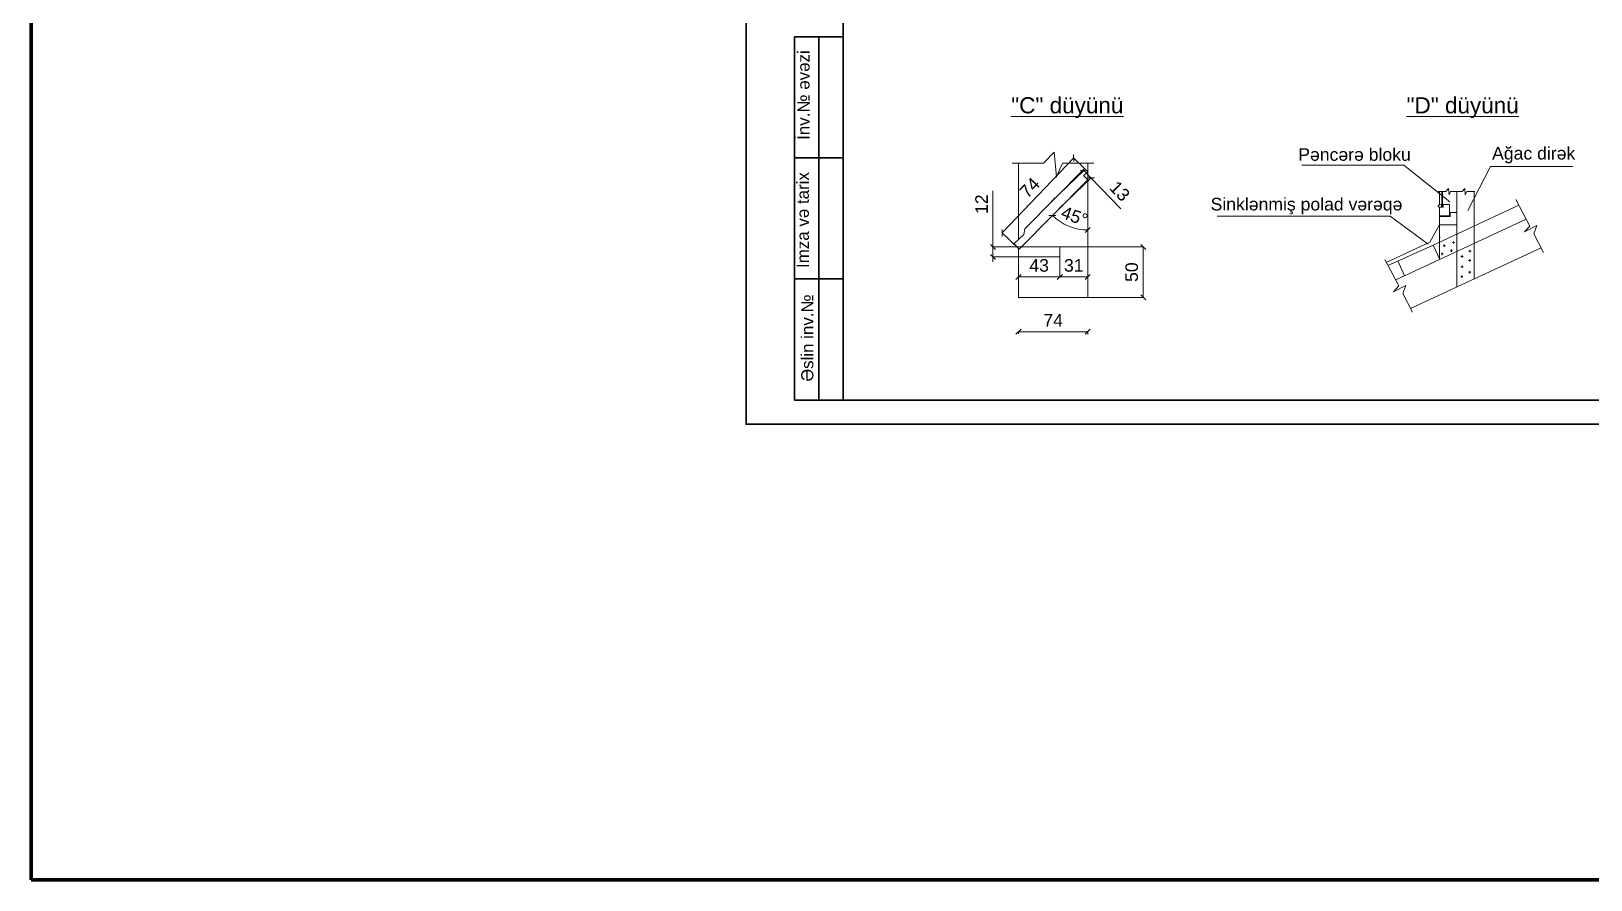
# Model space of a CAD drawing. Header units: millimetres. Extents: x 120281 to 1416367021, y -641565767 to 918373.
# Drawn here: x 981890 to 1012833, y 606782 to 623615 of the extents above; entities that cross this region are included whole.
import ezdxf

# ---------------------------------------------------------------- set-up
doc = ezdxf.new("R2010")
doc.units = ezdxf.units.MM
for name, color, linetype, lineweight in [('oxlar', 150, 'Continuous', 20), ('перегородка', 130, 'Continuous', 20), ('размер', 90, 'Continuous', 40), ('размер 1', 6, 'Continuous', 15)]:
    doc.layers.add(name, color=color, linetype=linetype, lineweight=lineweight)
doc.styles.add('ARIAL', font='arial.ttf')
doc.styles.get("Standard").update_dxf_attribs({"font": 'arial.ttf'})
doc.dimstyles.new('OLCU OXU XARICI', dxfattribs={"dimtxt": 250, "dimasz": 100, "dimexe": 1.25, "dimexo": 0.625, "dimgap": 100, "dimtad": 1, "dimtxsty": 'Standard', "dimblk": 'OBLIQUE', "dimcen": 2.5, "dimadec": 0, "dimazin": 0, "dimtfac": 1, "dimtmove": 0, "dimatfit": 3, "dimldrblk": 'OBLIQUE', "dimfxl": 1, "dimlwd": 9, "dimlwe": 9, "dimarcsym": 0})

# ---------------------------------------------------------------- blocks, each defined once
blk = doc.blocks.new('_Oblique')
at = {"color": 0, "linetype": 'ByBlock', "lineweight": -2}
blk.add_line((-0.5, -0.5), (0.5, 0.5), dxfattribs=at)
blk = doc.blocks.new('*D439')
at = {"layer": 'Defpoints', "color": 0, "lineweight": 53, "transparency": 16777216}
for p in [(1002572, 621100), (1002787, 620895), (1001489, 619294)]:
    blk.add_point(p, dxfattribs=at)
at = {"layer": 'oxlar', "color": 0, "lineweight": 9, "transparency": 16777216}
for p, q in [((1001153, 619614), (1002572, 621100)), ((1002787, 620895), (1002571, 621101)), ((1001488, 619294), (1001152, 619615))]:
    blk.add_line(p, q, dxfattribs=at)
at = {"layer": 'oxlar', "color": 0, "lineweight": 9, "transparency": 16777216, "xscale": 100, "yscale": 100, "zscale": 100}
for p, rotation in [((1002572, 621100), 46.32763180766127), ((1001153, 619614), 226.3276318076612)]:
    blk.add_blockref('_Oblique', p, dxfattribs=dict(at, rotation=rotation))
at = {"layer": 'oxlar', "color": 0, "transparency": 16777216, "insert": (1001700, 620512), "char_height": 250, "attachment_point": 5, "rotation": 46.3276}
blk.add_mtext('74', dxfattribs=at)
blk = doc.blocks.new('*D446')
at = {"layer": 'Defpoints', "color": 0, "lineweight": 53, "transparency": 16777216}
for p in [(1002822, 619336), (1003953, 619336), (1002765, 618336)]:
    blk.add_point(p, dxfattribs=at)
at = {"layer": 'oxlar', "color": 0, "lineweight": 9, "transparency": 16777216}
for p, q in [((1002822, 619336), (1003954, 619336)), ((1003953, 618336), (1003953, 619336)), ((1002766, 618336), (1003954, 618336))]:
    blk.add_line(p, q, dxfattribs=at)
at = {"layer": 'oxlar', "color": 0, "lineweight": 9, "transparency": 16777216, "xscale": 100, "yscale": 100, "zscale": 100}
for p, rotation in [((1003953, 619336), 90), ((1003953, 618336), 270)]:
    blk.add_blockref('_Oblique', p, dxfattribs=dict(at, rotation=rotation))
at = {"layer": 'oxlar', "color": 0, "transparency": 16777216, "insert": (1003725, 618836), "char_height": 250, "attachment_point": 5, "rotation": 90}
blk.add_mtext('50', dxfattribs=at)
blk = doc.blocks.new('*D447')
at = {"layer": 'Defpoints', "color": 0, "lineweight": 53, "transparency": 16777216}
for p in [(1002853, 617654), (1001478, 617610), (1002853, 617599)]:
    blk.add_point(p, dxfattribs=at)
at = {"layer": 'oxlar', "color": 0, "lineweight": 9, "transparency": 16777216}
for p, q in [((1001478, 617611), (1001478, 617656)), ((1001478, 617654), (1002853, 617654)), ((1002853, 617600), (1002853, 617656))]:
    blk.add_line(p, q, dxfattribs=at)
at = {"layer": 'oxlar', "color": 0, "lineweight": 9, "transparency": 16777216, "xscale": 100, "yscale": 100, "zscale": 100, "rotation": 180}
blk.add_blockref('_Oblique', (1001478, 617654), dxfattribs=at)
at = {"layer": 'oxlar', "color": 0, "lineweight": 9, "transparency": 16777216, "xscale": 100, "yscale": 100, "zscale": 100}
blk.add_blockref('_Oblique', (1002853, 617654), dxfattribs=at)
at = {"layer": 'oxlar', "color": 0, "transparency": 16777216, "insert": (1002165, 617879), "char_height": 250, "attachment_point": 5}
blk.add_mtext('74', dxfattribs=at)
blk = doc.blocks.new('*D448')
at = {"layer": 'Defpoints', "color": 0, "lineweight": 53, "transparency": 16777216}
for p in [(1002298, 619256), (1001478, 618678), (1002298, 618740)]:
    blk.add_point(p, dxfattribs=at)
at = {"layer": 'oxlar', "color": 0, "lineweight": 9, "transparency": 16777216}
for p, q in [((1002298, 619256), (1002298, 618739)), ((1001478, 618678), (1001478, 618742)), ((1001478, 618740), (1002298, 618740))]:
    blk.add_line(p, q, dxfattribs=at)
at = {"layer": 'oxlar', "color": 0, "lineweight": 9, "transparency": 16777216, "xscale": 100, "yscale": 100, "zscale": 100, "rotation": 180}
blk.add_blockref('_Oblique', (1001478, 618740), dxfattribs=at)
at = {"layer": 'oxlar', "color": 0, "lineweight": 9, "transparency": 16777216, "xscale": 100, "yscale": 100, "zscale": 100}
blk.add_blockref('_Oblique', (1002298, 618740), dxfattribs=at)
at = {"layer": 'oxlar', "color": 0, "transparency": 16777216, "insert": (1001888, 618968), "char_height": 250, "attachment_point": 5}
blk.add_mtext('43', dxfattribs=at)
blk = doc.blocks.new('*D449')
at = {"layer": 'Defpoints', "color": 0, "lineweight": 53, "transparency": 16777216}
for p in [(1002298, 619256), (1002853, 618789), (1002853, 618740)]:
    blk.add_point(p, dxfattribs=at)
at = {"layer": 'oxlar', "color": 0, "lineweight": 9, "transparency": 16777216}
for p, q in [((1002298, 619256), (1002298, 618739)), ((1002298, 618740), (1002853, 618740)), ((1002853, 618789), (1002853, 618739))]:
    blk.add_line(p, q, dxfattribs=at)
at = {"layer": 'oxlar', "color": 0, "lineweight": 9, "transparency": 16777216, "xscale": 100, "yscale": 100, "zscale": 100, "rotation": 180}
blk.add_blockref('_Oblique', (1002298, 618740), dxfattribs=at)
at = {"layer": 'oxlar', "color": 0, "lineweight": 9, "transparency": 16777216, "xscale": 100, "yscale": 100, "zscale": 100}
blk.add_blockref('_Oblique', (1002853, 618740), dxfattribs=at)
at = {"layer": 'oxlar', "color": 0, "transparency": 16777216, "insert": (1002575, 618968), "char_height": 250, "attachment_point": 5}
blk.add_mtext('31', dxfattribs=at)
blk = doc.blocks.new('*D450')
at = {"layer": 'Defpoints', "color": 0, "lineweight": 53, "transparency": 16777216}
for p in [(1002916, 620707), (1002134, 620237), (1002276, 620090)]:
    blk.add_point(p, dxfattribs=at)
at = {"layer": 'oxlar', "color": 0, "lineweight": 9, "transparency": 16777216}
for p, q in [((1002134, 620238), (1002774, 620855)), ((1002773, 620855), (1002916, 620707)), ((1002277, 620090), (1002917, 620708)), ((1002916, 620707), (1003508, 620093))]:
    blk.add_line(p, q, dxfattribs=at)
at = {"layer": 'oxlar', "color": 0, "lineweight": 9, "transparency": 16777216, "xscale": 100, "yscale": 100, "zscale": 100}
for p, rotation in [((1002773, 620855), 133.9831385575333), ((1002916, 620707), 313.9831385575333)]:
    blk.add_blockref('_Oblique', p, dxfattribs=dict(at, rotation=rotation))
at = {"layer": 'oxlar', "color": 0, "transparency": 16777216, "insert": (1003487, 620443), "char_height": 250, "attachment_point": 5, "rotation": 313.9831}
blk.add_mtext('13', dxfattribs=at)
blk = doc.blocks.new('*D451')
at = {"layer": 'Defpoints', "color": 0, "lineweight": 53, "transparency": 16777216}
for p in [(1000971, 619336), (1002339, 619336), (1002046, 619137)]:
    blk.add_point(p, dxfattribs=at)
at = {"layer": 'oxlar', "color": 0, "lineweight": 9, "transparency": 16777216}
for p, q in [((1000971, 619336), (1000971, 620450)), ((1002339, 619336), (1000970, 619336)), ((1000971, 619137), (1000971, 619336)), ((1002046, 619137), (1000970, 619137)), ((1000971, 619137), (1000971, 619037))]:
    blk.add_line(p, q, dxfattribs=at)
at = {"layer": 'oxlar', "color": 0, "lineweight": 9, "transparency": 16777216, "xscale": 100, "yscale": 100, "zscale": 100}
for p, rotation in [((1000971, 619336), 270), ((1000971, 619137), 90)]:
    blk.add_blockref('_Oblique', p, dxfattribs=dict(at, rotation=rotation))
at = {"layer": 'oxlar', "color": 0, "transparency": 16777216, "insert": (1000745, 620184), "char_height": 250, "attachment_point": 5, "rotation": 90}
blk.add_mtext('12', dxfattribs=at)
blk = doc.blocks.new('*D457')
at = {"layer": 'Defpoints', "color": 0, "lineweight": 53, "transparency": 16777216}
for p in [(1002853, 620668), (1002357, 619805), (1001489, 619294), (1002853, 619332)]:
    blk.add_point(p, dxfattribs=at)
at = {"layer": 'oxlar', "color": 0, "lineweight": 9, "transparency": 16777216}
for p, q in [((1001489, 619294), (1002152, 619962)), ((1002853, 619333), (1002853, 619674))]:
    blk.add_line(p, q, dxfattribs=at)
blk.add_arc((1002853, 620668), 996, 225.2218, 270, dxfattribs=at)
at = {"layer": 'oxlar', "color": 0, "lineweight": 9, "transparency": 16777216, "xscale": 100, "yscale": 100, "zscale": 100, "rotation": 135.2217863401738}
blk.add_blockref('_Oblique', (1002151, 619962), dxfattribs=at)
at = {"layer": 'oxlar', "color": 0, "lineweight": 9, "transparency": 16777216, "xscale": 100, "yscale": 100, "zscale": 100}
blk.add_blockref('_Oblique', (1002853, 619673), dxfattribs=at)
at = {"layer": 'oxlar', "color": 0, "transparency": 16777216, "insert": (1002590, 619946), "char_height": 250, "attachment_point": 5, "rotation": 340.018}
blk.add_mtext('45°', dxfattribs=at)

msp = doc.modelspace()

# ---------------------------------------------------------------- linework, layer by layer
at = {"color": 3, "lineweight": 106, "elevation": 0}
msp.add_lwpolyline([(981889.52717, 918129.57513), (1049905.5886, 918129.57513), (1049905.5886, 606781.6141), (981889.52717, 606781.6141)], close=True, dxfattribs=at)
at = {"layer": 'oxlar', "color": 0}
for p, q in [((1001974.20861, 620998.29094, 0), (1002183.83786, 621216.63219, 0)), ((1002183.83786, 621216.63219, 0), (1002232.07628, 620724.6003, 0)), ((1001354.15922, 620998.29094, 0), (1001974.20861, 620998.29094, 0)), ((1001477.5612, 619482.30294, 0), (1001477.5612, 620998.29094, 0)), ((1002788.48588, 620893.34406, 0), (1001600.36009, 619695.98425, 0)), ((1002228.24981, 620715.78521, 0), (1002350.88059, 620998.29094, 0)), ((1002350.88059, 620998.29094, 0), (1002973.63936, 620998.29094, 0)), ((1002851.10688, 620827.4055, 0), (1002768.957, 620744.2979, 0)), ((1002771.35772, 620745.38341, 0), (1002852.5612, 620664.80617, 0)), ((1002787.04442, 620894.86188, 0), (1002852.5612, 620825.87413, 0)), ((1002852.5612, 620998.29094, 0), (1002852.5612, 619332.32344, 0)), ((1009125.5532, 620956.46397, 0), (1007098.24433, 620956.46397, 0)), ((1010038.03224, 620228.42218, 0), (1009125.5532, 620956.46397, 0)), ((1010390.4083, 620058.20312, 0), (1010845.43441, 620928.9321, 0)), ((1010845.43441, 620928.9321, 0), (1012474.2914, 620928.9321, 0)), ((1002853.25303, 620668.94936, 0), (1001488.57047, 619293.66059, 0)), ((1009803.11336, 620437.61617, 0), (1009958.12571, 620437.61617, 0)), ((1009833.96385, 620169.69702, 0), (1009833.96385, 620437.61617, 0)), ((1009833.96385, 620169.69702, 0), (1009833.96385, 620437.61617, 0)), ((1009874.93257, 620437.61617, 0), (1009874.93257, 620133.27561, 0)), ((1009874.93257, 620410.19876, 0), (1009891.35643, 620419.00475, 0)), ((1009891.35643, 620437.61617, 0), (1009891.35643, 620133.27561, 0)), ((1009958.12571, 620437.61617, 0), (1010010.53302, 620492.20148, 0)), ((1010010.53302, 620492.20148, 0), (1010022.59262, 620369.19351, 0)), ((1010021.63601, 620366.98974, 0), (1010052.2937, 620437.61617, 0)), ((1010052.2937, 620437.61617, 0), (1010207.98339, 620437.61617, 0)), ((1010123.79326, 620437.61617, 0), (1010278.80561, 620437.61617, 0)), ((1010177.30956, 620437.61617, 0), (1010177.30956, 618540.61278, 0)), ((1010177.71385, 620437.61617, 0), (1010177.71385, 619771.92174, 0)), ((1010278.80561, 620437.61617, 0), (1010331.21292, 620492.20148, 0)), ((1010331.21292, 620492.20148, 0), (1010343.27253, 620369.19351, 0)), ((1010342.31591, 620366.98974, 0), (1010372.97361, 620437.61617, 0)), ((1010372.97361, 620437.61617, 0), (1010528.6633, 620437.61617, 0)), ((1010520.65526, 620437.61617, 0), (1010520.65526, 618700.28901, 0)), ((1011402.01651, 620163.32234, 0), (1009704.22629, 619373.7486, 0)), ((1009857.36022, 620179.66727, 0), (1009815.10924, 620161.66222, 0)), ((1009900.58078, 620124.89891, 0), (1009817.4778, 620124.89891, 0)), ((1009833.96385, 619087.4353, 0), (1009833.96385, 620124.89891, 0)), ((1009833.96385, 619771.92174, 0), (1009833.96385, 620124.89891, 0)), ((1009868.39275, 620179.66727, 0), (1009857.36022, 620179.66727, 0)), ((1009868.39275, 620179.66727, 0), (1009868.39275, 620124.89891, 0)), ((1009874.93257, 620401.46288, 0), (1009891.35643, 620410.26887, 0)), ((1009874.93257, 620363.20387, 0), (1009891.35643, 620372.00986, 0)), ((1009874.93257, 620354.46799, 0), (1009891.35643, 620363.27398, 0)), ((1009874.93257, 620316.20898, 0), (1009891.35643, 620325.01497, 0)), ((1009874.93257, 620307.4731, 0), (1009891.35643, 620316.27909, 0)), ((1009874.93257, 620262.43809, 0), (1009891.35643, 620271.24408, 0)), ((1009874.93257, 620253.70221, 0), (1009891.35643, 620262.5082, 0)), ((1009874.93257, 620208.6672, 0), (1009891.35643, 620217.47319, 0)), ((1009874.93257, 620199.93131, 0), (1009891.35643, 620208.7373, 0)), ((1009874.93257, 620154.8963, 0), (1009891.35643, 620163.70229, 0)), ((1009874.93257, 620146.16042, 0), (1009891.35643, 620154.96641, 0)), ((1009891.35643, 620133.27561, 0), (1009874.93257, 620133.27561, 0)), ((1009900.58078, 620177.76447, 0), (1009900.58078, 620124.89891, 0)), ((1010028.90028, 620177.76447, 0), (1009900.58078, 620177.76447, 0)), ((1010028.90028, 619950.54337, 0), (1010028.90028, 620177.76447, 0)), ((1010177.30956, 618540.61278, 0), (1010177.30956, 620124.89891, 0)), ((1011342.16793, 620273.89014, 0), (1011625.97709, 619749.5643, 0)), ((1008853.71656, 619944.3161, 0), (1005422.19222, 619944.3161, 0)), ((1009607.87949, 619393.92938, 0), (1008853.71656, 619944.3161, 0)), ((1011551.91757, 619886.38626, 0), (1008962.12372, 618681.97763, 0)), ((1009833.96385, 619950.54337, 0), (1010029.41914, 619950.54337, 0)), ((1010043.1688, 619937.65947, 0), (1009833.96385, 619937.65947, 0)), ((1010043.1688, 619937.65947, 0), (1010043.1688, 620021.92174, 0)), ((1010043.1688, 620021.92174, 0), (1010177.71385, 620021.92174, 0)), ((1001583.48271, 619582.40321, 0), (1001386.99989, 619396.7187, 0)), ((1001600.36009, 619695.98425, 0), (1001583.48271, 619582.40321, 0)), ((1009833.96385, 619776.23572, 0), (1009641.55509, 619429.25207, 0)), ((1009833.96385, 619771.92174, 0), (1010177.71385, 619771.92174, 0)), ((1009844.62489, 619523.69165, 0), (1009833.96385, 619518.73363, 0)), ((1011516.70035, 619634.04317, 0), (1011763.35358, 619758.93088, 0)), ((1011625.97709, 619749.5643, 0), (1011516.70035, 619634.04317, 0)), ((1011763.35358, 619758.93088, 0), (1011704.03191, 619596.57685, 0)), ((1011704.03191, 619596.57685, 0), (1011894.48568, 619228.1581, 0)), ((1001388.96637, 619394.76766, 0), (1001478.70826, 619302.13511, 0)), ((1001477.5612, 619136.54667, 0), (1001477.5612, 619303.31911, 0)), ((1002298.26886, 619136.54667, 0), (1002298.26886, 619335.51323, 0)), ((1002298.26886, 619335.51323, 0), (1002852.5612, 619335.51323, 0)), ((1002852.5612, 619335.51323, 0), (1002852.5612, 618335.51323, 0)), ((1009641.55509, 619429.25207, 0), (1008775.61786, 619026.5396, 0)), ((1009707.74871, 619373.98517, 0), (1008853.02899, 618987.84182, 0)), ((1011848.20742, 619317.67996, 0), (1009258.0751, 618113.11392, 0)), ((1009836.64273, 619088.68113, 0), (1009707.74871, 619373.98517, 0)), ((1009861.61175, 619196.72511, 0), (1009906.67511, 619196.72511, 0)), ((1009883.93329, 619218.76092, 0), (1009883.93329, 619173.4073, 0)), ((1009903.39604, 619359.88324, 0), (1009948.4594, 619359.88324, 0)), ((1009925.71758, 619381.91905, 0), (1009925.71758, 619336.56543, 0)), ((1010044.11794, 619261.55639, 0), (1010089.18129, 619261.55639, 0)), ((1010066.43948, 619283.59221, 0), (1010066.43948, 619238.23859, 0)), ((1010085.90223, 619424.71453, 0), (1010130.96558, 619424.71453, 0)), ((1010108.22377, 619446.75034, 0), (1010108.22377, 619401.39672, 0)), ((1010411.34804, 619253.44682, 0), (1010456.4114, 619253.44682, 0)), ((1010433.66958, 619275.48264, 0), (1010433.66958, 619230.12902, 0)), ((1001477.5612, 618335.51323, 0), (1001477.5612, 619136.54667, 0)), ((1002298.26886, 619136.54667, 0), (1001477.5612, 619136.54667, 0)), ((1008743.03503, 619086.73504, 0), (1009026.8442, 618562.40919, 0)), ((1008853.02899, 618987.84182, 0), (1008808.14775, 618966.44195, 0)), ((1009138.67139, 618764.08282, 0), (1009006.29914, 619057.08586, 0)), ((1010255.23938, 618943.06591, 0), (1010300.30273, 618943.06591, 0)), ((1010255.44854, 619147.84654, 0), (1010300.5119, 619147.84654, 0)), ((1010277.56091, 618965.10172, 0), (1010277.56091, 618919.7481, 0)), ((1010277.77008, 619169.88235, 0), (1010277.77008, 619124.52873, 0)), ((1010408.86868, 619069.18083, 0), (1010453.93203, 619069.18083, 0)), ((1010431.19022, 619091.21665, 0), (1010431.19022, 619045.86303, 0)), ((1008917.56745, 618446.88806, 0), (1009164.22068, 618571.77577, 0)), ((1009026.8442, 618562.40919, 0), (1008917.56745, 618446.88806, 0)), ((1009164.22068, 618571.77577, 0), (1009104.89902, 618409.42175, 0)), ((1010251.42921, 618748.85775, 0), (1010296.49257, 618748.85775, 0)), ((1010273.75075, 618770.89356, 0), (1010273.75075, 618725.53994, 0)), ((1010408.86868, 618833.28985, 0), (1010453.93203, 618833.28985, 0)), ((1010431.19022, 618855.32566, 0), (1010431.19022, 618809.97205, 0)), ((1001477.5612, 618335.51323, 0), (1002852.5612, 618335.51323, 0)), ((1009104.89902, 618409.42175, 0), (1009295.35278, 618041.00299, 0))]:
    msp.add_line(p, q, dxfattribs=at)
msp.add_open_spline([(1009815.10924, 620161.66222, 0), (1009815.10924, 620161.66222, 0), (1009807.56602, 620160.3288, 0), (1009803.83798, 620154.64765, 0), (1009801.30673, 620150.79028, 0), (1009801.17183, 620145.96225, 0), (1009801.73693, 620141.34101, 0), (1009802.27616, 620136.93138, 0), (1009803.49299, 620132.52383, 0), (1009806.63938, 620129.43507, 0), (1009811.90544, 620124.26547, 0), (1009820.29619, 620124.89891, 0), (1009820.29619, 620124.89891, 0)], degree=3, knots=[0, 0, 0, 0, 1, 1, 1, 2, 2, 2, 3, 3, 3, 4, 4, 4, 4], dxfattribs=at)
at = {"layer": 'размер', "color": 0, "lineweight": 30}
for p, q in [((997035.085, 616298.8404, 0), (997035.085, 623506.53879, 0)), ((997996.11145, 623506.53879, 0), (997035.085, 623506.53879, 0)), ((997515.59822, 616298.8404, 0), (997515.59822, 623506.53879, 0)), ((997996.11145, 621103.97266, 0), (997035.085, 621103.97266, 0)), ((997996.11145, 618701.40653, 0), (997035.085, 618701.40653, 0)), ((997996.11145, 616298.8404, 0), (997035.085, 616298.8404, 0))]:
    msp.add_line(p, q, dxfattribs=at)
at = {"layer": 'размер 1', "color": 0, "lineweight": 30, "elevation": 0}
for points in [[(996074.05854, 644360.81281), (1036437.16954, 644360.81281), (1036437.16954, 615818.32718), (996074.05854, 615818.32718)], [(997996.11145, 643880.29958), (1035956.65631, 643880.29958), (1035956.65631, 616298.8404), (997996.11145, 616298.8404)]]:
    msp.add_lwpolyline(points, close=True, dxfattribs=at)

# ---------------------------------------------------------------- texts
at = {"layer": 'oxlar', "color": 0, "char_height": 250, "attachment_point": 1}
for s, insert, width in [('{\\fArial|b0|i0|c238|p34;Pəncərə bloku}', (1007028.67417, 621294.58896, 0), 3185.4709229), ('{\\fArial|b0|i0|c238|p34;Ağac dirək}', (1010874.16103, 621319.06432, 0), 3185.4709229), ('{\\fArial|b0|i0|c238|p34;Sinklənmiş polad vərəqə}', (1005289.63752, 620309.47276, 0), 3828.42477)]:
    msp.add_mtext(s, dxfattribs=dict(at, insert=insert, width=width))
at = {"layer": 'перегородка', "color": 0, "lineweight": 30, "char_height": 240.2566131, "attachment_point": 1, "rotation": 90, "style": 'ARIAL'}
for s, insert in [('İnv.№ əvəzi ', (997092.74667, 621459.55225, 0)), ('İmza və tarix ', (997078.66923, 618918.36209, 0)), ('Əslin inv.№ ', (997167.80651, 616664.03026, 0))]:
    msp.add_mtext(s, dxfattribs=dict(at, insert=insert))
at = {"layer": 'перегородка', "color": 0, "char_height": 319.2, "attachment_point": 1, "style": 'ARIAL'}
for s, insert in [('{\\fArial|b0|i0|c238|p34;\\L"C" düyünü}', (1001333.34169, 622305.62526, 0)), ('{\\fArial|b0|i0|c238|p34;\\L"D" düyünü}', (1009177.14892, 622305.62526, 0))]:
    msp.add_mtext(s, dxfattribs=dict(at, insert=insert))

# ---------------------------------------------------------------- dimensions: what is measured, and where the dimension line sits
at = {"layer": 'oxlar', "color": 0}
for base, p1, p2, angle, text, picture, middle in [((1002572.11634, 621100.0534, 0), (1001488.57047, 619293.66059, 0), (1002787.04442, 620894.86188, 0), 46.327631808, '74', '*D439', (1001699.9232, 620512.30867, 0)), ((1003952.69396, 619335.51323, 0), (1002765.44633, 618335.51323, 0), (1002821.60986, 619335.51323, 0), 90, '50', '*D446', (1003725.05071, 618835.51323, 0))]:
    dim = msp.add_linear_dim(base=base, p1=p1, p2=p2, angle=angle, text=text, dimstyle='OLCU OXU XARICI', dxfattribs=at)
    dim.commit()
    dim.dimension.update_dxf_attribs({"geometry": picture, "text_midpoint": middle})
for base, p1, p2, angle, text, picture, middle in [((1002915.7396, 620706.96836, 0), (1002133.87274, 620237.35438, 0), (1002276.27375, 620089.80695, 0), 313.983138558, '13', '*D450', (1003322.81951, 620285.17643, 0)), ((1000970.98545, 619335.51323, 0), (1002046.47526, 619136.54667, 0), (1002339.24776, 619335.51323, 0), 90, '12', '*D451', (1000970.98545, 620183.96312, 0))]:
    dim = msp.add_linear_dim(base=base, p1=p1, p2=p2, angle=angle, text=text, dimstyle='OLCU OXU XARICI', dxfattribs=at)
    dim.commit()
    dim.dimension.update_dxf_attribs({"geometry": picture, "text_midpoint": middle, "dimtype": 160})
dim = msp.add_angular_dim_3p(base=(1002357.02178, 619804.81457, 0), center=(1002852.5612, 620668.25216, 0), p1=(1001488.57047, 619293.66059, 0), p2=(1002852.5612, 619332.32344, 0), dimstyle='OLCU OXU XARICI', dxfattribs=at)
dim.commit()
dim.dimension.update_dxf_attribs({"geometry": '*D457', "text_midpoint": (1002512.36299, 619732.65131, 0), "dimtype": 165})
for base, p1, p2, text, picture, middle in [((1002298.26886, 618740.45002, 0), (1001477.5612, 618677.71305, 0), (1002298.26886, 619256.28727, 0), '43', '*D448', (1001887.91503, 618968.17853, 0)), ((1002852.5612, 617654.34578, 0), (1001477.5612, 617610.17698, 0), (1002852.5612, 617598.94427, 0), '74', '*D447', (1002165.0612, 617879.34578, 0))]:
    dim = msp.add_linear_dim(base=base, p1=p1, p2=p2, text=text, dimstyle='OLCU OXU XARICI', dxfattribs=at)
    dim.commit()
    dim.dimension.update_dxf_attribs({"geometry": picture, "text_midpoint": middle})
dim = msp.add_linear_dim(base=(1002852.5612, 618740.45002, 0), p1=(1002298.26886, 619256.28727, 0), p2=(1002852.5612, 618789.24543, 0), text='31', dimstyle='OLCU OXU XARICI', dxfattribs=at)
dim.commit()
dim.dimension.update_dxf_attribs({"geometry": '*D449', "text_midpoint": (1002575.41503, 618740.45002, 0), "dimtype": 160})

doc.saveas('drawing.dxf')
